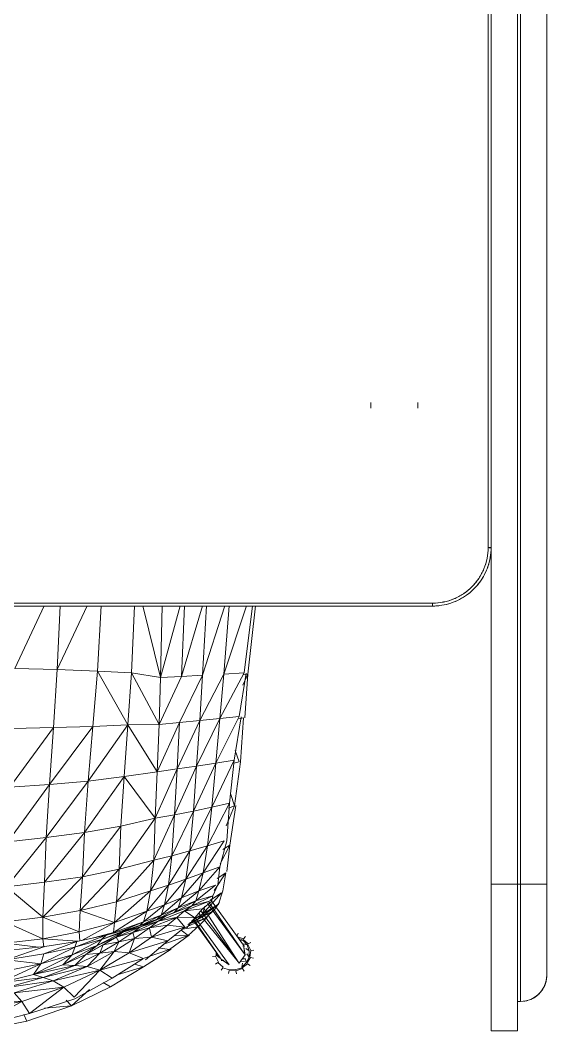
# Model space of a CAD drawing. Header units: millimetres. Extents: x 155927 to 295199, y -4084 to 97293.
# Drawn here: x 187498 to 187857, y 24502 to 25192 of the extents above; entities that cross this region are included whole.
import ezdxf

# ---------------------------------------------------------------- set-up
doc = ezdxf.new("R2010")
doc.units = ezdxf.units.MM
doc.header["$MEASUREMENT"] = 0
doc.layers.get('0').update_dxf_attribs({"linetype": 'CONTINUOUS'})
doc.layers.add('G-IMPT', color=8, linetype='CONTINUOUS', lineweight=9)

# ---------------------------------------------------------------- blocks, each defined once
blk = doc.blocks.new('OLA high stool - Kin high stool_dwg_KIN602 - GLIDES-1332775-Level 2')
at = {"layer": 'G-IMPT'}
for p, q in [((-8.01, -7.636), (-8.025, -7.558)), ((-8.322, -7.828), (-8.389, -7.783)), ((-8.322, -7.828), (-8.38, -8.002)), ((-8.185, -7.701), (-8.306, -7.84)), ((-8.185, -7.701), (-8.229, -7.634)), ((-8.01, -7.636), (-8.175, -7.718)), ((-8.133, -7.86), (-8.13, -7.788)), ((-8.13, -7.788), (-8.122, -7.846)), ((-8.004, -7.676), (-8.062, -7.763)), ((-7.893, -7.648), (-8.007, -7.656)), ((-8.004, -7.676), (-7.936, -7.679)), ((-8.4, -7.998), (-8.48, -7.981)), ((-8.4, -7.998), (-8.407, -8.184)), ((-8.38, -8.002), (-8.367, -8.178)), ((-8.488, -8.199), (-8.407, -8.184)), ((-8.342, -8.359), (-8.413, -8.404)), ((-8.407, -8.184), (-8.342, -8.359)), ((-8.325, -8.349), (-8.367, -8.178)), ((-8.325, -8.349), (-8.215, -8.496)), ((-8.308, -8.338), (-8.203, -8.357)), ((-8.308, -8.338), (-8.192, -8.463)), ((-8.153, -8.41), (-8.15, -8.309)), ((-8.087, -8.441), (-8.088, -8.354)), ((-7.738, -8.426), (-7.744, -8.372)), ((-7.705, -8.482), (-7.58, -8.365)), ((-7.705, -8.482), (-7.684, -8.376)), ((-7.705, -8.482), (-7.684, -8.376)), ((-7.684, -8.516), (-7.564, -8.377)), ((-7.58, -8.365), (-7.593, -8.299)), ((-7.58, -8.365), (-7.593, -8.299)), ((-7.58, -8.365), (-7.528, -8.251)), ((-7.547, -8.389), (-7.493, -8.226)), ((-7.547, -8.389), (-7.483, -8.439)), ((-7.47, -8.219), (-7.392, -8.24)), ((-8.215, -8.496), (-8.264, -8.564)), ((-8.203, -8.48), (-8.046, -8.574)), ((-8.192, -8.463), (-8.087, -8.441)), ((-8.192, -8.463), (-8.087, -8.441)), ((-8.192, -8.463), (-8.036, -8.535)), ((-8.046, -8.574), (-8.066, -8.655)), ((-8.041, -8.554), (-7.859, -8.581)), ((-8.036, -8.535), (-7.948, -8.474)), ((-8.036, -8.535), (-7.948, -8.474)), ((-8.036, -8.535), (-7.866, -8.541)), ((-7.866, -8.541), (-7.806, -8.451)), ((-7.866, -8.541), (-7.806, -8.451)), ((-7.866, -8.541), (-7.705, -8.482)), ((-7.859, -8.581), (-7.695, -8.499)), ((-7.859, -8.581), (-7.848, -8.663)), ((-7.684, -8.516), (-7.643, -8.587))]:
    blk.add_line(p, q, dxfattribs=at)
blk = doc.blocks.new('OLA high stool - Kin high stool_dwg_KIN602 - FRAME-1332777-Level 2')
at = {"layer": 'G-IMPT'}
for p, q in [((0.191, 0.669), (1.214, 1.401)), ((0.191, 0.669), (1.227, 1.388)), ((0, 0.425), (1.269, 1.344)), ((1.391, 1.242), (0.082, 0.184)), ((0.082, 0.184), (1.455, 1.188)), ((1.531, 1.122), (0.082, 0.184)), ((0.302, 0.026), (1.651, 1.013)), ((0.302, 0.026), (1.689, 0.978)), ((0.566, 0.068), (1.757, 0.931)), ((0, 0.425), (0.155, 0.643)), ((0.156, 0.64), (0.031, 0.465)), ((0.191, 0.669), (0.155, 0.643)), ((0.082, 0.184), (0.046, 0.158)), ((0.046, 0.158), (0.266, 0)), ((0.266, 0), (0.53, 0.043)), ((0.266, 0), (0.302, 0.026)), ((0.529, 0.044), (0.272, 0.004)), ((0.566, 0.068), (0.53, 0.043))]:
    blk.add_line(p, q, dxfattribs=at)
blk = doc.blocks.new('OLA high stool - Kin high stool_dwg_KIN602 - SHELL-1332778-Level 2')
at = {"layer": 'G-IMPT'}
for p, q in [((-9.228, -2.432), (-9.447, -1.28)), ((-9.179, -1.159), (-9.228, -2.432)), ((-9.761, -2.567), (-9.994, -1.391)), ((-9.554, -2.632), (-9.859, -1.407)), ((-9.228, -2.432), (-9.807, -1.398)), ((-8.509, -2.746), (-8.727, -1.831)), ((-8.727, -1.831), (-8.584, -3.006)), ((-8.217, -2.942), (-8.727, -1.831)), ((-8.851, -2.028), (-8.584, -3.006)), ((-8.851, -2.028), (-8.675, -3.27)), ((-8.418, -1.967), (-8.217, -2.942)), ((-8.217, -2.942), (-8.107, -2.015)), ((-7.948, -3.023), (-8.107, -2.015)), ((-7.755, -3.048), (-8.107, -2.015)), ((-7.755, -3.048), (-7.864, -2.026)), ((-7.666, -1.978), (-7.773, -2.877)), ((-7.666, -1.978), (-7.542, -2.989)), ((-7.086, -1.982), (-7.542, -2.989)), ((-7.086, -1.982), (-6.965, -2.996)), ((-6.965, -2.996), (-6.148, -2.021)), ((-6.024, -3.041), (-6.148, -2.021)), ((-4.821, -3.087), (-6.148, -2.021)), ((-3.394, -3.173), (-4.935, -2.053)), ((-4.935, -2.053), (-4.821, -3.087)), ((-1.867, -3.277), (-3.471, -2.11)), ((-3.471, -2.11), (-3.394, -3.173)), ((-9.554, -2.632), (-9.228, -2.432)), ((-8.996, -2.227), (-9.228, -2.432)), ((-9.228, -2.432), (-8.843, -3.556)), ((-8.996, -2.227), (-8.675, -3.27)), ((-8.996, -2.227), (-8.843, -3.556)), ((-1.894, -2.177), (-1.867, -3.277)), ((-0.279, -2.244), (-0.307, -3.381)), ((1.403, -3.026), (-0.279, -2.244)), ((-9.584, -2.486), (-9.761, -2.567)), ((-9.351, -3.765), (-9.761, -2.567)), ((-8.843, -3.556), (-9.554, -2.632)), ((-9.161, -3.857), (-9.554, -2.632)), ((-8.509, -2.746), (-8.584, -3.006)), ((-7.973, -3.786), (-8.509, -2.746)), ((-8.509, -2.746), (-8.242, -3.532)), ((-8.217, -2.942), (-8.509, -2.746)), ((-8.509, -2.746), (-8.261, -3.855)), ((-8.217, -2.942), (-7.948, -3.023)), ((-7.973, -3.786), (-8.217, -2.942)), ((-7.767, -3.85), (-8.217, -2.942)), ((-9.406, -3.035), (-9.351, -3.765)), ((-8.675, -3.27), (-8.584, -3.006)), ((-8.584, -3.006), (-8.261, -3.855)), ((-8.584, -3.006), (-8.288, -4.181)), ((-7.616, -3.908), (-7.948, -3.023)), ((-7.948, -3.023), (-7.767, -3.85)), ((-7.542, -2.989), (-7.766, -3.016)), ((-7.616, -3.908), (-7.755, -3.048)), ((-7.542, -2.989), (-7.611, -3.933)), ((-7.542, -2.989), (-7.356, -3.974)), ((-6.965, -2.996), (-7.542, -2.989)), ((-6.965, -2.996), (-7.356, -3.974)), ((-5.876, -4.055), (-6.965, -2.996)), ((-6.965, -2.996), (-6.789, -3.996)), ((-6.024, -3.041), (-6.965, -2.996)), ((-5.876, -4.055), (-6.024, -3.041)), ((-6.024, -3.041), (-4.821, -3.087)), ((-4.691, -4.11), (-6.024, -3.041)), ((-3.306, -4.215), (-4.821, -3.087)), ((-4.821, -3.087), (-4.691, -4.11)), ((-3.394, -3.173), (-4.821, -3.087)), ((-1.84, -4.34), (-3.394, -3.173)), ((-3.394, -3.173), (-3.306, -4.215)), ((-1.867, -3.277), (-3.394, -3.173)), ((-8.843, -3.556), (-8.675, -3.27)), ((-8.675, -3.27), (-8.288, -4.181)), ((-8.675, -3.27), (-8.392, -4.523)), ((-1.84, -4.34), (-1.867, -3.277)), ((-1.867, -3.277), (-0.307, -3.381)), ((-0.307, -3.381), (-0.351, -4.465)), ((-0.307, -3.381), (1.403, -3.459)), ((1.403, -4.185), (-0.307, -3.381)), ((-9.192, -3.616), (-9.351, -3.765)), ((-9.351, -3.765), (-8.835, -4.811)), ((-9.351, -3.765), (-8.906, -4.247)), ((-9.111, -3.837), (-8.843, -3.556)), ((-8.843, -3.556), (-8.392, -4.523)), ((-8.261, -3.855), (-8.242, -3.532)), ((-8.242, -3.532), (-7.973, -3.786)), ((-7.965, -4.146), (-8.242, -3.532)), ((-7.723, -4.452), (-8.242, -3.532)), ((-7.723, -4.452), (-7.973, -3.786)), ((-7.973, -3.786), (-7.767, -3.85)), ((-7.56, -4.571), (-7.973, -3.786)), ((-9.161, -3.857), (-8.6, -4.857)), ((-8.392, -4.523), (-9.111, -3.837)), ((-8.261, -3.855), (-8.288, -4.181)), ((-8.261, -3.855), (-7.965, -4.146)), ((-8.261, -3.855), (-7.928, -4.528)), ((-7.767, -3.85), (-7.616, -3.908)), ((-7.56, -4.571), (-7.767, -3.85)), ((-7.446, -4.693), (-7.767, -3.85)), ((-7.446, -4.693), (-7.616, -3.908)), ((-7.599, -3.989), (-7.356, -3.974)), ((-7.107, -4.917), (-7.588, -4.04)), ((-7.356, -3.974), (-6.789, -3.996)), ((-7.356, -3.974), (-7.107, -4.917)), ((-6.789, -3.996), (-7.107, -4.917)), ((-6.789, -3.996), (-5.876, -4.055)), ((-6.553, -4.971), (-6.789, -3.996)), ((-5.677, -5.041), (-6.789, -3.996)), ((-5.876, -4.055), (-4.691, -4.11)), ((-4.514, -5.093), (-5.876, -4.055)), ((-5.876, -4.055), (-5.677, -5.041)), ((-8.288, -4.181), (-8.392, -4.523)), ((-8.288, -4.181), (-7.928, -4.528)), ((-8.288, -4.181), (-7.891, -4.911)), ((-7.928, -4.528), (-7.965, -4.146)), ((-7.965, -4.146), (-7.723, -4.452)), ((-7.708, -4.611), (-7.965, -4.146)), ((-7.498, -4.96), (-7.965, -4.146)), ((-4.691, -4.11), (-3.306, -4.215)), ((-3.184, -5.181), (-4.691, -4.11)), ((-4.691, -4.11), (-4.514, -5.093)), ((-3.306, -4.215), (-1.84, -4.34)), ((-3.184, -5.181), (-3.306, -4.215)), ((-1.796, -5.28), (-3.306, -4.215)), ((-1.84, -4.34), (-0.351, -4.465)), ((-1.84, -4.34), (-1.796, -5.28)), ((-8.392, -4.523), (-8.6, -4.857)), ((-8.392, -4.523), (-7.891, -4.911)), ((-8.392, -4.523), (-7.926, -5.311)), ((-8.078, -5.701), (-8.392, -4.523)), ((-7.891, -4.911), (-7.928, -4.528)), ((-7.623, -5.036), (-7.928, -4.528)), ((-7.928, -4.528), (-7.708, -4.611)), ((-7.723, -4.452), (-7.56, -4.571)), ((-7.498, -4.96), (-7.723, -4.452)), ((-7.365, -5.145), (-7.723, -4.452)), ((-7.623, -5.036), (-7.708, -4.611)), ((-7.498, -4.96), (-7.708, -4.611)), ((-7.365, -5.145), (-7.56, -4.571)), ((-7.265, -5.354), (-7.56, -4.571)), ((-7.446, -4.693), (-7.56, -4.571)), ((-7.379, -4.891), (-7.518, -4.358)), ((-7.379, -4.891), (-7.473, -4.568)), ((-0.351, -4.465), (-1.796, -5.28)), ((-0.351, -4.465), (-0.398, -5.372)), ((1.403, -4.564), (-0.351, -4.465)), ((-8.835, -4.811), (-8.72, -4.618)), ((-8.835, -4.811), (-8.303, -5.701)), ((-8.6, -4.857), (-8.078, -5.701)), ((-7.265, -5.354), (-7.446, -4.693)), ((-8.515, -4.995), (-8.303, -5.701)), ((-7.926, -5.311), (-7.891, -4.911)), ((-7.533, -5.461), (-7.891, -4.911)), ((-7.891, -4.911), (-7.623, -5.036)), ((-7.623, -5.036), (-7.498, -4.96)), ((-7.533, -5.461), (-7.623, -5.036)), ((-7.623, -5.036), (-7.377, -5.411)), ((-7.377, -5.411), (-7.498, -4.96)), ((-7.498, -4.96), (-7.365, -5.145)), ((-7.498, -4.96), (-7.222, -5.62)), ((-7.092, -5.701), (-7.379, -4.891)), ((-6.802, -5.788), (-7.379, -4.891)), ((-7.107, -4.917), (-7.379, -4.891)), ((-7.365, -5.145), (-7.265, -5.354)), ((-7.104, -5.833), (-7.365, -5.145)), ((-7.365, -5.145), (-7.222, -5.62)), ((-7.092, -5.701), (-7.327, -5.127)), ((-6.802, -5.788), (-7.107, -4.917)), ((-6.258, -5.888), (-7.107, -4.917)), ((-6.553, -4.971), (-7.107, -4.917)), ((-5.433, -5.973), (-6.553, -4.971)), ((-6.553, -4.971), (-6.258, -5.888)), ((-5.677, -5.041), (-6.553, -4.971)), ((-5.433, -5.973), (-5.677, -5.041)), ((-5.677, -5.041), (-4.514, -5.093)), ((-4.306, -6.017), (-5.677, -5.041)), ((-4.514, -5.093), (-3.184, -5.181)), ((-4.514, -5.093), (-4.306, -6.017)), ((-8.078, -5.701), (-7.926, -5.311)), ((-7.926, -5.311), (-7.533, -5.461)), ((-7.926, -5.311), (-7.504, -5.91)), ((-7.602, -6.35), (-7.926, -5.311)), ((-7.533, -5.461), (-7.377, -5.411)), ((-7.222, -5.62), (-7.377, -5.411)), ((-7.377, -5.411), (-7.071, -6.094)), ((-7.377, -5.411), (-7.248, -5.861)), ((-7.104, -5.833), (-7.265, -5.354)), ((-3.184, -5.181), (-4.306, -6.017)), ((-3.184, -5.181), (-3.057, -6.07)), ((-1.796, -5.28), (-3.184, -5.181)), ((-1.796, -5.28), (-3.057, -6.07)), ((-1.786, -6.121), (-1.796, -5.28)), ((-0.398, -5.372), (-1.796, -5.28)), ((-0.398, -5.372), (-1.786, -6.121)), ((-0.398, -5.372), (-0.525, -6.154)), ((1.403, -5.456), (-0.398, -5.372)), ((-8.303, -5.701), (-8.228, -5.458)), ((-8.303, -5.701), (-7.822, -6.442)), ((-7.504, -5.91), (-7.533, -5.461)), ((-7.248, -5.861), (-7.533, -5.461)), ((-7.071, -6.094), (-7.222, -5.62)), ((-7.104, -5.833), (-7.222, -5.62)), ((-7.222, -5.62), (-6.931, -6.309)), ((-7.092, -5.701), (-7.178, -5.612)), ((-6.913, -6.172), (-7.092, -5.701)), ((-7.092, -5.701), (-6.802, -5.788)), ((-6.632, -6.261), (-7.092, -5.701)), ((1.403, -5.682), (-0.525, -6.154)), ((-7.602, -6.35), (-8.113, -5.749)), ((-8.065, -5.719), (-7.829, -6.402)), ((-7.504, -5.91), (-7.602, -6.35)), ((-7.504, -5.91), (-7.256, -5.863)), ((-7.23, -6.813), (-7.504, -5.91)), ((-7.176, -6.343), (-7.504, -5.91)), ((-7.176, -6.343), (-7.248, -5.861)), ((-7.248, -5.861), (-7.071, -6.094)), ((-7.248, -5.861), (-6.979, -6.569)), ((-6.913, -6.172), (-7.141, -5.721)), ((-6.931, -6.309), (-7.104, -5.833)), ((-6.839, -6.521), (-7.104, -5.833)), ((-6.632, -6.261), (-6.802, -5.788)), ((-6.802, -5.788), (-6.258, -5.888)), ((-6.107, -6.368), (-6.802, -5.788)), ((-6.258, -5.888), (-5.433, -5.973)), ((-5.315, -6.465), (-6.258, -5.888)), ((-6.258, -5.888), (-6.107, -6.368)), ((-5.433, -5.973), (-4.306, -6.017)), ((-5.315, -6.465), (-5.433, -5.973)), ((-4.213, -6.533), (-5.433, -5.973)), ((-7.791, -6.092), (-7.829, -6.402)), ((-7.701, -6.215), (-7.461, -6.9)), ((-6.974, -6.569), (-7.071, -6.094)), ((-7.071, -6.094), (-6.931, -6.309)), ((-6.793, -6.801), (-7.071, -6.094)), ((-7.019, -6.067), (-6.913, -6.172)), ((-6.714, -6.635), (-7.004, -6.109)), ((-6.714, -6.635), (-6.913, -6.172)), ((-6.913, -6.172), (-6.632, -6.261)), ((-6.444, -6.724), (-6.913, -6.172)), ((-2.981, -6.602), (-4.306, -6.017)), ((-4.306, -6.017), (-4.213, -6.533)), ((-3.057, -6.07), (-4.306, -6.017)), ((-1.731, -6.668), (-3.057, -6.07)), ((-3.057, -6.07), (-2.981, -6.602)), ((-1.786, -6.121), (-3.057, -6.07)), ((-1.731, -6.668), (-1.786, -6.121)), ((-0.525, -6.154), (-1.786, -6.121)), ((-1.786, -6.121), (-0.493, -6.722)), ((-0.525, -6.154), (1.403, -6.204)), ((1.404, -6.684), (-0.525, -6.154)), ((-0.525, -6.154), (-0.493, -6.722)), ((-7.435, -6.933), (-7.829, -6.402)), ((-7.23, -6.813), (-7.602, -6.35)), ((-7.461, -6.9), (-7.47, -6.514)), ((-7.23, -6.813), (-7.176, -6.343)), ((-6.969, -6.594), (-7.176, -6.343)), ((-6.839, -6.521), (-6.952, -6.25)), ((-6.662, -7.001), (-6.931, -6.309)), ((-6.839, -6.521), (-6.931, -6.309)), ((-6.444, -6.724), (-6.632, -6.261)), ((-6.632, -6.261), (-6.107, -6.368)), ((-5.94, -6.838), (-6.632, -6.261)), ((-5.185, -6.947), (-6.107, -6.368)), ((-6.107, -6.368), (-5.94, -6.838)), ((-5.315, -6.465), (-6.107, -6.368)), ((-5.185, -6.947), (-5.315, -6.465)), ((-5.315, -6.465), (-4.213, -6.533)), ((-4.111, -7.04), (-5.315, -6.465)), ((-7.461, -6.9), (-7.309, -6.714)), ((-7.287, -6.741), (-7.228, -7.164)), ((-7.257, -6.779), (-7.002, -7.356)), ((-6.969, -6.594), (-7.23, -6.813)), ((-6.985, -7.081), (-6.969, -6.594)), ((-6.793, -6.801), (-6.969, -6.594)), ((-6.662, -7.001), (-6.839, -6.521)), ((-6.839, -6.521), (-6.714, -6.635)), ((-6.529, -7.104), (-6.839, -6.521)), ((-6.259, -7.187), (-6.714, -6.635)), ((-6.714, -6.635), (-6.529, -7.104)), ((-6.444, -6.724), (-6.714, -6.635)), ((-6.259, -7.187), (-6.444, -6.724)), ((-5.769, -7.303), (-6.444, -6.724)), ((-5.94, -6.838), (-6.444, -6.724)), ((-2.904, -7.127), (-4.213, -6.533)), ((-4.213, -6.533), (-4.111, -7.04)), ((-2.981, -6.602), (-4.213, -6.533)), ((-2.981, -6.602), (-1.731, -6.668)), ((-1.677, -7.211), (-2.981, -6.602)), ((-2.981, -6.602), (-2.904, -7.127)), ((-1.677, -7.211), (-1.731, -6.668)), ((-0.461, -7.289), (-1.731, -6.668)), ((1.404, -7.281), (-0.493, -6.722)), ((-0.493, -6.722), (-0.461, -7.289)), ((1.404, -6.8), (-0.493, -6.722)), ((-7.461, -6.9), (-7.191, -7.198)), ((-6.985, -7.081), (-7.247, -6.867)), ((-7.028, -7.157), (-7.161, -6.888)), ((-7.15, -6.902), (-7.002, -7.356)), ((-7.15, -6.902), (-6.783, -7.59)), ((-7.15, -6.902), (-7.028, -7.157)), ((-7.12, -6.933), (-7.073, -7.046)), ((-7.072, -6.985), (-6.884, -7.283)), ((-6.793, -6.801), (-6.985, -7.081)), ((-6.741, -7.285), (-6.793, -6.801)), ((-6.538, -7.471), (-6.793, -6.801)), ((-6.662, -7.001), (-6.793, -6.801)), ((-6.538, -7.471), (-6.662, -7.001)), ((-6.386, -7.561), (-6.662, -7.001)), ((-6.529, -7.104), (-6.662, -7.001)), ((-5.047, -7.421), (-5.94, -6.838)), ((-5.94, -6.838), (-5.769, -7.303)), ((-5.185, -6.947), (-5.94, -6.838)), ((-5.047, -7.421), (-5.185, -6.947)), ((-4.005, -7.539), (-5.185, -6.947)), ((-4.111, -7.04), (-5.185, -6.947)), ((-2.824, -7.646), (-4.111, -7.04)), ((-4.111, -7.04), (-4.005, -7.539)), ((-2.904, -7.127), (-4.111, -7.04)), ((-6.962, -7.409), (-7.228, -7.164)), ((-7.028, -7.157), (-6.783, -7.59)), ((-6.884, -7.283), (-7.002, -7.179)), ((-6.884, -7.283), (-7.001, -7.063)), ((-6.741, -7.285), (-6.985, -7.081)), ((-6.981, -7.219), (-6.612, -7.712)), ((-6.612, -7.712), (-6.884, -7.283)), ((-6.884, -7.283), (-6.308, -7.795)), ((-6.884, -7.283), (-6.668, -7.352)), ((-6.54, -7.529), (-6.741, -7.285)), ((-6.386, -7.561), (-6.529, -7.104)), ((-6.103, -7.637), (-6.529, -7.104)), ((-6.259, -7.187), (-6.529, -7.104)), ((-6.103, -7.637), (-6.259, -7.187)), ((-5.61, -7.748), (-6.259, -7.187)), ((-5.769, -7.303), (-6.259, -7.187)), ((-4.91, -7.869), (-5.769, -7.303)), ((-5.769, -7.303), (-5.61, -7.748)), ((-5.047, -7.421), (-5.769, -7.303)), ((-1.622, -7.753), (-2.904, -7.127)), ((-2.904, -7.127), (-2.824, -7.646)), ((-1.677, -7.211), (-2.904, -7.127)), ((-0.428, -7.859), (-1.677, -7.211)), ((-1.677, -7.211), (-1.622, -7.753)), ((-0.461, -7.289), (-1.677, -7.211)), ((1.404, -7.887), (-0.461, -7.289)), ((1.404, -7.396), (-0.461, -7.289)), ((-6.74, -7.626), (-7.002, -7.356)), ((-6.56, -7.738), (-6.783, -7.59)), ((-6.386, -7.561), (-6.54, -7.529)), ((-6.512, -7.486), (-6.308, -7.795)), ((-6.095, -7.695), (-6.386, -7.561)), ((-6.246, -7.599), (-5.773, -7.908)), ((-4.91, -7.869), (-5.047, -7.421)), ((-3.9, -8.007), (-5.047, -7.421)), ((-4.005, -7.539), (-5.047, -7.421)), ((-4.005, -7.539), (-2.824, -7.646)), ((-2.748, -8.137), (-4.005, -7.539)), ((-4.005, -7.539), (-3.9, -8.007)), ((-6.26, -7.828), (-6.612, -7.712)), ((-5.773, -7.908), (-6.26, -7.828)), ((-5.61, -7.748), (-6.095, -7.695)), ((-5.773, -7.908), (-5.92, -7.678)), ((-4.908, -7.939), (-5.61, -7.748)), ((-5.528, -7.763), (-5.031, -8.022)), ((-5.141, -7.829), (-5.031, -8.022)), ((-1.571, -8.269), (-2.824, -7.646)), ((-2.824, -7.646), (-2.748, -8.137)), ((-1.622, -7.753), (-2.824, -7.646)), ((-0.397, -8.403), (-1.622, -7.753)), ((-1.622, -7.753), (-1.571, -8.269)), ((-0.428, -7.859), (-1.622, -7.753)), ((1.404, -8.471), (-0.428, -7.859)), ((-0.428, -7.859), (-0.397, -8.403)), ((1.404, -8.002), (-0.428, -7.859)), ((-5.733, -7.939), (-5.031, -8.022)), ((-3.961, -8.18), (-5.031, -8.022)), ((-3.9, -8.007), (-4.908, -7.939)), ((-4.505, -7.925), (-3.975, -8.149)), ((-3.975, -8.149), (-4.038, -7.988)), ((-3.975, -8.149), (-3.638, -8.037)), ((-3.975, -8.149), (-2.784, -8.306)), ((-3.9, -8.007), (-2.748, -8.137)), ((-2.792, -8.269), (-2.827, -8.128)), ((-2.748, -8.137), (-1.576, -8.326)), ((-2.792, -8.269), (-2.483, -8.167)), ((-2.784, -8.306), (-1.609, -8.385)), ((-1.628, -8.262), (-1.609, -8.385)), ((-1.571, -8.269), (-0.404, -8.462)), ((-0.723, -8.366), (-0.434, -8.506)), ((-0.434, -8.506), (-0.441, -8.398)), ((-0.397, -8.403), (1.404, -8.628)), ((-0.434, -8.506), (-1.605, -8.425)), ((-0.434, -8.506), (1.404, -8.713))]:
    blk.add_line(p, q, dxfattribs=at)

msp = doc.modelspace()

# ---------------------------------------------------------------- linework, layer by layer
at = {"layer": 'G-IMPT'}
for p, q in [((187857.01, 24602.12), (187857.01, 25782.12)), ((187736.88, 24931.12), (187736.88, 24927.34)), ((187768.88, 24927.34), (187768.88, 24931.12)), ((187817.01, 24832.12), (187819.01, 24832.12)), ((187819.01, 24832.12), (187817.01, 24832.12)), ((187819.01, 24831.96), (187817.73, 24831.96)), ((187817.73, 24831.96), (187819.01, 24831.96)), ((186459.01, 24792.12), (187779.01, 24792.12)), ((187779.01, 24794.12), (187779.01, 24792.12)), ((187779.01, 24792.12), (187779.01, 24794.12)), ((187819.01, 24602.12), (187819.01, 24502.12)), ((187819.01, 24502.12), (187819.01, 24602.12)), ((187837.01, 24502.12), (187837.01, 24602.12)), ((187837.01, 24602.12), (187837.01, 24502.12)), ((187839.01, 24602.12), (187857.01, 24602.12)), ((187857.01, 24602.12), (187839.01, 24602.12)), ((187839.01, 24602.12), (187839.01, 24522.12)), ((187839.01, 24522.12), (187839.01, 24602.12)), ((187837.01, 24522.12), (187839.01, 24522.12)), ((187819.01, 24502.12), (187837.01, 24502.12))]:
    msp.add_line(p, q, dxfattribs=at)
at = {"layer": 'G-IMPT', "flags": 128}
for points in [[(187819.01, 25782.12), (187819.01, 25487.12), (187819.01, 25192.12), (187819.01, 24897.12), (187819.01, 24602.12)], [(187819.01, 24602.12), (187819.01, 24897.12), (187819.01, 25192.12), (187819.01, 25487.12), (187819.01, 25782.12)], [(187837.01, 24602.12), (187837.01, 24897.12), (187837.01, 25192.12), (187837.01, 25487.12), (187837.01, 25782.12)], [(187837.01, 25782.12), (187837.01, 25487.12), (187837.01, 25192.12), (187837.01, 24897.12), (187837.01, 24602.12)], [(187839.01, 25782.12), (187839.01, 25487.12), (187839.01, 25192.12), (187839.01, 24897.12), (187839.01, 24602.12)], [(187839.01, 24602.12), (187839.01, 24897.12), (187839.01, 25192.12), (187839.01, 25487.12), (187839.01, 25782.12)], [(187857.01, 24602.12), (187857.01, 24897.12), (187857.01, 25192.12), (187857.01, 25487.12), (187857.01, 25782.12)], [(187857.01, 25782.12), (187857.01, 25487.12), (187857.01, 25192.12), (187857.01, 24897.12), (187857.01, 24602.12)], [(187817.01, 25552.12), (187817.01, 25372.12), (187817.01, 25192.12), (187817.01, 25012.12), (187817.01, 24832.12)], [(187817.01, 24832.12), (187817.01, 25012.12), (187817.01, 25192.12), (187817.01, 25372.12), (187817.01, 25552.12)], [(187779.01, 24792.12), (187780.61, 24792.15), (187782.21, 24792.25), (187783.8, 24792.41), (187785.39, 24792.63), (187786.96, 24792.92), (187788.52, 24793.27), (187790.07, 24793.68), (187791.6, 24794.15), (187793.11, 24794.68), (187794.59, 24795.28), (187796.05, 24795.93), (187797.49, 24796.64), (187798.89, 24797.41), (187800.26, 24798.23), (187801.6, 24799.11), (187802.9, 24800.04), (187804.17, 24801.02), (187805.39, 24802.05), (187806.57, 24803.13), (187807.71, 24804.25), (187808.8, 24805.42), (187809.84, 24806.63), (187810.84, 24807.89), (187811.78, 24809.18), (187812.67, 24810.51), (187813.51, 24811.87), (187814.29, 24813.27), (187815.02, 24814.69), (187815.69, 24816.15), (187816.3, 24817.62), (187816.85, 24819.13), (187817.34, 24820.65), (187817.76, 24822.19), (187818.13, 24823.75), (187818.43, 24825.32), (187818.67, 24826.9), (187818.85, 24828.49), (187818.96, 24830.09), (187819.01, 24831.69)], [(187779.01, 24794.12), (187449.01, 24794.12), (187119.01, 24794.12), (186789.01, 24794.12), (186459.01, 24794.12)], [(186459.01, 24794.12), (186789.01, 24794.12), (187119.01, 24794.12), (187449.01, 24794.12), (187779.01, 24794.12)], [(186459.01, 24792.12), (186789.01, 24792.12), (187119.01, 24792.12), (187449.01, 24792.12), (187779.01, 24792.12)], [(187779.01, 24792.12), (187449.01, 24792.12), (187119.01, 24792.12), (186789.01, 24792.12), (186459.01, 24792.12)], [(187837.01, 24602.12), (187832.51, 24602.12), (187828.01, 24602.12), (187823.51, 24602.12), (187819.01, 24602.12)], [(187819.01, 24602.12), (187823.51, 24602.12), (187828.01, 24602.12), (187832.51, 24602.12), (187837.01, 24602.12)], [(187837.01, 24602.12), (187837.51, 24602.12), (187838.01, 24602.12), (187838.51, 24602.12), (187839.01, 24602.12)], [(187839.01, 24602.12), (187838.51, 24602.12), (187838.01, 24602.12), (187837.51, 24602.12), (187837.01, 24602.12)], [(187857.01, 24558.28), (187857.01, 24582.58), (187857.01, 24580.24), (187857.01, 24577.94), (187857.01, 24575.67), (187857.01, 24573.45), (187857.01, 24571.28), (187857.01, 24569.74)], [(187857.01, 24569.74), (187857.01, 24571.88), (187857.01, 24574.07), (187857.01, 24576.3), (187857.01, 24578.58), (187857.01, 24580.89), (187857.01, 24582.58)], [(187857.01, 24558.28), (187857.01, 24543.28), (187857.01, 24544.11), (187857.01, 24545.03), (187857.01, 24546.04), (187857.01, 24547.15), (187857.01, 24548.34), (187857.01, 24549.25)], [(187857.01, 24549.25), (187857.01, 24547.99), (187857.01, 24546.83), (187857.01, 24545.75), (187857.01, 24544.76), (187857.01, 24543.87), (187857.01, 24543.28)], [(187857.01, 24540.12), (187857, 24539.4), (187856.96, 24538.68), (187856.89, 24537.96), (187856.79, 24537.25), (187856.66, 24536.54), (187856.5, 24535.84), (187856.31, 24535.14), (187856.1, 24534.46), (187855.86, 24533.78), (187855.59, 24533.11), (187855.3, 24532.45), (187854.98, 24531.81), (187854.64, 24531.18), (187854.27, 24530.56), (187853.87, 24529.96), (187853.45, 24529.37), (187853.01, 24528.8), (187852.55, 24528.25)], [(187844.18, 24522.87), (187843.48, 24522.68), (187842.78, 24522.52), (187842.07, 24522.38), (187841.36, 24522.27)], [(187851.03, 24526.72), (187850.48, 24526.25), (187849.92, 24525.8), (187849.34, 24525.37), (187848.74, 24524.97), (187848.13, 24524.6), (187847.5, 24524.24), (187846.86, 24523.92)], [(187839.01, 24522.12), (187838.51, 24522.12), (187838.01, 24522.12), (187837.51, 24522.12), (187837.01, 24522.12)], [(187837.01, 24522.12), (187837.51, 24522.12), (187838.01, 24522.12), (187838.51, 24522.12), (187839.01, 24522.12)], [(187839.01, 24522.12), (187838.51, 24522.12), (187838.01, 24522.12), (187837.51, 24522.12), (187837.01, 24522.12)], [(187837.01, 24522.12), (187837.51, 24522.12), (187838.01, 24522.12), (187838.51, 24522.12), (187839.01, 24522.12)], [(187819.01, 24502.12), (187823.51, 24502.12), (187828.01, 24502.12), (187832.51, 24502.12), (187837.01, 24502.12)], [(187837.01, 24502.12), (187832.51, 24502.12), (187828.01, 24502.12), (187823.51, 24502.12), (187819.01, 24502.12)]]:
    msp.add_lwpolyline(points, dxfattribs=at)
at = {"layer": 'G-IMPT'}
for centre, radius, start, end in [((187779.01, 24832.12), 40, 353.7631, 0), ((187779.01, 24832.12), 40, 353.7631, 0), ((187779.01, 24832.12), 40, 353.7631, 0), ((187779.01, 24832.12), 40, 353.7631, 0), ((187779.01, 24832.12), 40, 327.83923, 346.38612), ((187779.01, 24832.12), 40, 327.83923, 346.38612), ((187779.01, 24832.12), 40, 327.83923, 346.38612), ((187779.01, 24832.12), 40, 327.83923, 346.38612), ((187779.01, 24832.12), 40, 305.80718, 324.19282), ((187779.01, 24832.12), 40, 305.80718, 324.19282), ((187779.01, 24832.12), 40, 305.80718, 324.19282), ((187779.01, 24832.12), 40, 305.80718, 324.19282), ((187779.01, 24832.12), 40, 270, 276.2369), ((187779.01, 24832.12), 40, 270, 276.2369), ((187779.01, 24832.12), 40, 270, 276.2369), ((187779.01, 24832.12), 40, 270, 276.2369), ((187779.01, 24832.12), 40, 283.61388, 302.16077), ((187779.01, 24832.12), 40, 283.61388, 302.16077), ((187779.01, 24832.12), 40, 283.61388, 302.16077), ((187779.01, 24832.12), 40, 283.61388, 302.16077), ((187839.01, 24540.12), 18, 270, 0), ((187839.01, 24540.12), 18, 270, 0), ((187839.01, 24540.12), 18, 292.5, 0), ((187839.01, 24540.12), 18, 292.5, 0)]:
    msp.add_arc(centre, radius, start, end, dxfattribs=at)
for points in [[(187817.01, 24832.12), (187817.01, 24827.14), (187815.03, 24817.2), (187806.59, 24804.55), (187793.93, 24796.1), (187783.99, 24794.12), (187779.01, 24794.12)], [(187857.01, 24540.12), (187857.01, 24540.11), (187857.01, 24543.35), (187857.01, 24557.13), (187857.01, 24577.78), (187857.01, 24594), (187857.01, 24602.12)], [(187857.01, 24602.12), (187857.01, 24598.01), (187857.01, 24593.99), (187857.01, 24590.02)], [(187857.01, 24578.39), (187857.01, 24570.9), (187857.01, 24557.13), (187857.01, 24543.35), (187857.01, 24540.11), (187857.01, 24540.12)]]:
    msp.add_open_spline(points, degree=3, dxfattribs=at)
for points, knots in [([(187779.01, 24794.12), (187781.62, 24794.16), (187786.66, 24794.68), (187792.46, 24796.42), (187796.91, 24798.54), (187800.15, 24800.49), (187803.19, 24802.74), (187805.93, 24805.2), (187808.39, 24807.94), (187810.64, 24810.99), (187812.59, 24814.23), (187814.71, 24818.67), (187816.45, 24824.47), (187816.98, 24829.51), (187817.01, 24832.12)], [0, 0, 0, 0, 0.125, 0.25, 0.3125, 0.375, 0.4375, 0.5, 0.5625, 0.625, 0.6875, 0.75, 0.875, 1, 1, 1, 1]), ([(187857.01, 24590.02), (187857.01, 24586.06), (187857.01, 24578.24), (187857.01, 24567.45), (187857.01, 24558), (187857.01, 24550.23), (187857.01, 24544.48), (187857.01, 24540.91), (187857.01, 24540.12), (187857.01, 24540.12)], [0.1250042, 0.1250042, 0.1250042, 0.1250042, 0.25, 0.375, 0.5, 0.625, 0.75, 0.875, 1, 1, 1, 1]), ([(187857.01, 24540.12), (187857.01, 24540.12), (187857.01, 24540.91), (187857.01, 24544.48), (187857.01, 24550.23), (187857.01, 24558), (187857.01, 24567.45), (187857.01, 24578.24), (187857.01, 24586.06), (187857.01, 24590.02)], [0, 0, 0, 0, 0.125, 0.25, 0.375, 0.5, 0.625, 0.75, 0.8749958, 0.8749958, 0.8749958, 0.8749958])]:
    msp.add_open_spline(points, degree=3, knots=knots, dxfattribs=at)

# ---------------------------------------------------------------- block references
at = {"xscale": 25.4, "yscale": 25.4, "zscale": 25.4, "rotation": 89.99999999999999}
for name, p in [('OLA high stool - Kin high stool_dwg_KIN602 - SHELL-1332778-Level 2', (187436.93, 24756.58)), ('OLA high stool - Kin high stool_dwg_KIN602 - FRAME-1332777-Level 2', (187651.06, 24547.12)), ('OLA high stool - Kin high stool_dwg_KIN602 - GLIDES-1332775-Level 2', (187436.93, 24756.58))]:
    msp.add_blockref(name, p, dxfattribs=at)

doc.saveas('drawing.dxf')
